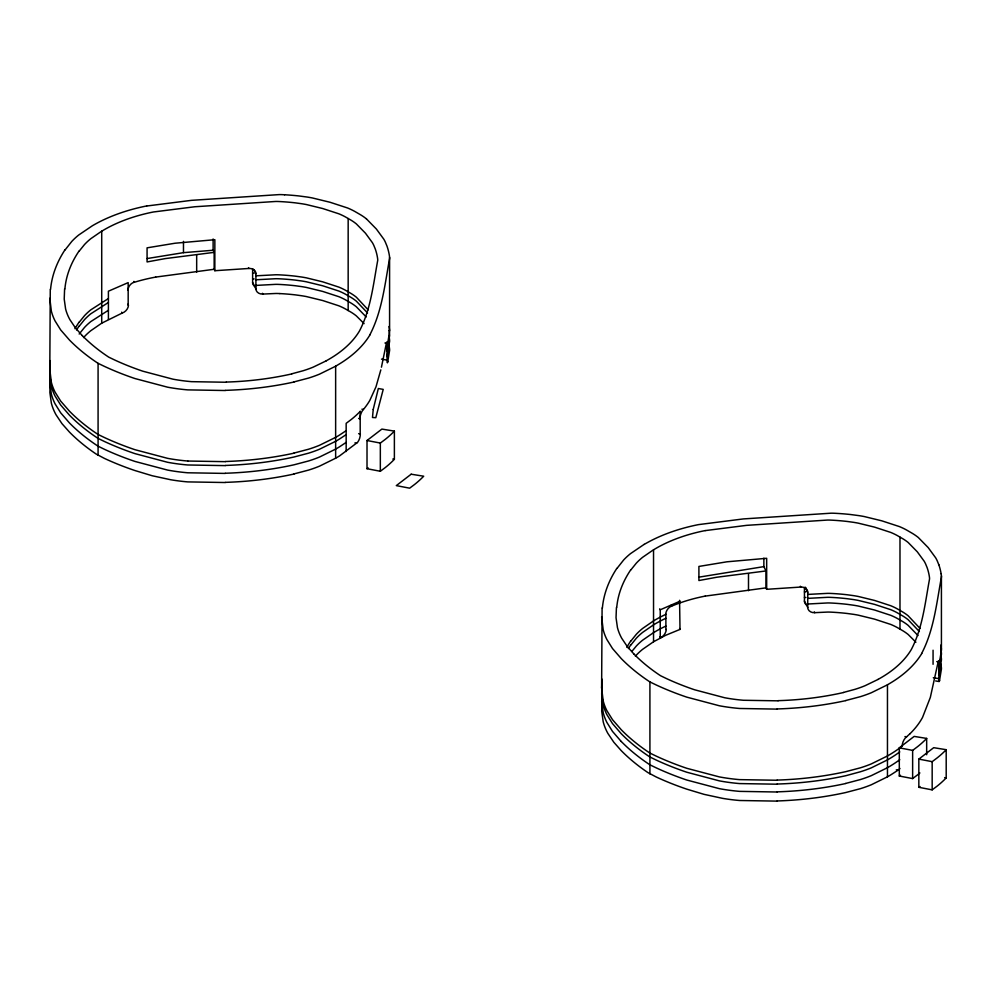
<?xml version="1.0" encoding="UTF-8"?>
<svg xmlns="http://www.w3.org/2000/svg" width="996" height="996" viewBox="0 0 996 996"><rect width="100%" height="100%" fill="white"/><g stroke="black" fill="none" stroke-linecap="round" stroke-linejoin="round"><path stroke-width="1.49" d="M187.771 461.036A125.957 72.72 0 0 1 167.577 458.334L134.995 449.706A250.158 144.432 0 0 1 104.443 437.543L98.081 434.48A242.078 139.764 0 0 1 69.421 411.124L60.681 401.089L55.066 392.088A125.409 72.409 0 0 1 51.356 382.29L49.8 369.416L50.273 289.45M49.8 369.416L50.273 360.602M777.154 780.254L739.592 779.631A125.957 72.72 0 0 1 719.398 776.917L686.817 768.302A250.158 144.432 0 0 1 656.264 756.138L649.915 753.076A242.078 139.764 0 0 1 621.243 729.719L612.515 719.685L606.888 710.683A125.409 72.409 0 0 1 603.19 700.873L601.621 688.012L602.094 608.046M601.621 688.012L602.094 679.185M50.273 364.548L49.862 375.567L51.356 386.236A125.409 72.409 0 0 0 55.066 396.035L60.681 405.036L69.384 415.083A242.078 139.764 0 0 0 98.106 438.427L104.431 441.489A250.158 144.432 0 0 0 134.995 453.641L167.565 462.281A125.957 72.72 0 0 0 187.771 464.983L225.333 465.618M50.273 372.342L49.862 383.36L51.356 394.03A125.409 72.409 0 0 0 55.066 403.828L60.681 412.83L69.384 422.877A242.078 139.764 0 0 0 98.106 446.22L104.431 449.296A250.158 144.432 0 0 0 134.995 461.447L167.565 470.075A125.957 72.72 0 0 0 187.771 472.789L225.333 473.411M50.273 381.456L49.862 392.474L51.356 403.143A125.957 72.72 0 0 0 56.05 414.809L62.001 423.674L69.384 432.003A243.248 140.436 0 0 0 96.226 454.089L104.431 458.409A250.158 144.432 0 0 0 134.995 470.56L152.214 475.752L170.789 479.761A125.409 72.409 0 0 0 187.771 481.902L225.333 482.525M64.603 288.927L64.217 299.099L65.599 308.947A116.308 67.143 0 0 0 69.932 319.716L75.435 327.908L82.245 335.59M602.094 683.132L601.684 694.162L603.19 704.819A125.409 72.409 0 0 0 606.888 714.63L612.515 723.631L621.205 733.678A242.078 139.764 0 0 0 649.927 757.01L656.264 760.085A250.158 144.432 0 0 0 686.817 772.236L719.398 780.876A125.957 72.72 0 0 0 739.592 783.578L777.154 784.201M602.094 690.938L601.684 701.956L603.19 712.626A125.409 72.409 0 0 0 606.888 722.424L612.515 731.425L621.205 741.472M602.094 700.051L601.684 711.069L603.19 721.739A125.957 72.72 0 0 0 607.871 733.405L613.835 742.269L621.205 750.598A243.248 140.436 0 0 0 648.047 772.672L656.264 777.005A250.158 144.432 0 0 0 686.817 789.156L704.035 794.347L722.61 798.356A125.409 72.409 0 0 0 739.592 800.498L777.154 801.12M616.424 607.51L616.038 617.694L617.433 627.542A116.308 67.143 0 0 0 621.753 638.312L627.256 646.504L634.066 654.185M387.606 362.606L389.61 350.405A36.466 21.053 0 0 0 389.548 348.899L389.324 347.268A157.891 91.159 0 0 0 388.938 345.214M939.415 681.252L941.432 669.001A36.466 21.053 0 0 0 941.382 667.482L941.145 665.863A157.891 91.159 0 0 0 940.759 663.809M387.083 347.006L389.61 331.705A36.466 21.053 0 0 0 389.548 330.186L389.324 328.555A155.687 89.889 0 0 0 388.938 326.514M387.083 350.953L389.61 335.652A36.466 21.053 0 0 0 389.548 334.133L389.324 332.502A155.687 89.889 0 0 0 388.938 330.46M387.083 356.593L389.61 341.292A36.466 21.053 0 0 0 389.548 339.773L389.324 338.142A157.891 91.159 0 0 0 388.938 336.1M387.818 361.722L387.083 360.129L381.493 359.12M938.917 665.589L941.432 650.301A36.466 21.053 0 0 0 941.382 648.782L941.145 647.151M938.917 669.536L941.432 654.248A36.466 21.053 0 0 0 941.382 652.729L941.145 651.098M938.917 675.176L941.432 659.887A36.466 21.053 0 0 0 941.382 658.368L941.145 656.738A157.891 91.159 0 0 0 940.759 654.696M939.639 680.305L938.942 680.131L939.066 681.276M386.573 342.25L381.443 367.2M938.394 660.846L930.326 697.437L922.545 717.406A135.195 78.062 0 0 1 909.858 733.865M380.821 369.877L375.99 386.809L369.84 400.367A136.651 78.896 0 0 1 363.44 409.443A6.972 2.751 -72.3 0 0 359.917 419.005M369.84 334.868C382.128 311.3 384.892 284.196 389.61 258.4A36.466 21.053 0 0 0 389.548 256.881L389.324 255.25A155.687 89.889 0 0 0 386.983 246.099L385.352 242.14A92.23 53.249 0 0 0 383.809 239.189L376.351 229.005L366.441 218.883M921.661 653.451C933.987 629.908 936.651 602.767 941.432 576.995A36.466 21.053 0 0 0 941.382 575.476L941.145 573.845M65.151 249.847L71.812 241.406A101.219 58.44 0 0 1 78.634 235.068L92.367 225.768A139.826 80.726 0 0 1 146.636 205.96M616.972 568.442L623.633 560.001A101.219 58.44 0 0 1 630.468 553.664L644.188 544.351M79.17 251.141L84.486 244.568A93.462 53.958 0 0 1 90.785 238.704L101.717 231.159L101.717 323.177L90.785 330.722A93.462 53.958 0 0 0 84.486 336.573L83.552 337.607M79.17 322.293L84.486 315.707A93.462 53.958 0 0 1 90.785 309.856L108.402 298.539M79.17 326.24L84.486 319.654A93.462 53.958 0 0 1 90.785 313.802L108.402 302.485M79.17 334.034L84.486 327.46A93.462 53.958 0 0 1 90.785 321.596L108.402 310.279M631.003 569.737L636.307 563.163A93.462 53.958 0 0 1 642.619 557.299L653.538 549.755L653.538 641.76L642.619 649.317A93.462 53.958 0 0 0 636.307 655.169L635.373 656.202M631.003 640.889L636.307 634.303A93.462 53.958 0 0 1 642.619 628.451L653.538 620.906A128.484 74.177 0 0 1 665.901 614.333M631.003 644.835L636.307 638.249A93.462 53.958 0 0 1 642.619 632.398L653.538 624.853A128.484 74.177 0 0 1 665.901 618.279M631.85 651.459L636.307 646.055A93.462 53.958 0 0 1 642.619 640.191L653.538 632.647A128.484 74.177 0 0 1 665.901 626.073M909.834 733.853L906.559 736.866A7.059 3.411 -67.1 0 0 902.164 746.141M293.932 473.934L308.536 470.1A101.219 58.44 0 0 0 319.529 466.153L335.64 458.222A134.809 77.837 0 0 0 339.648 455.844L356.58 443.12L354.962 442.859M367.014 440.506L380.335 443.071L385.178 439.435A137.498 79.381 0 0 0 394.379 431.106L381.879 429.089L367.014 440.506L367.014 468.705L380.335 471.27L385.178 467.634A137.498 79.381 0 0 0 394.379 459.305L394.379 431.106M919.893 772.958A137.498 79.381 0 0 1 917.453 774.95L912.635 778.586L899.301 776.021L899.301 747.822L912.635 750.386L917.465 746.751A137.498 79.381 0 0 0 926.678 738.422M918.835 759.101L932.169 761.666L936.999 758.031A137.498 79.381 0 0 0 946.212 749.702L933.7 747.685L918.835 759.101L918.835 787.301L932.169 789.865L936.999 786.23A137.498 79.381 0 0 0 946.212 777.888M346.16 430.67L339.648 434.978A134.809 77.837 0 0 1 335.64 437.369L319.517 445.287A101.219 58.44 0 0 1 308.536 449.233L293.932 453.08M346.16 434.617L339.648 438.925A134.809 77.837 0 0 1 335.64 441.315L319.517 449.233A101.219 58.44 0 0 1 308.536 453.18L293.932 457.027A227.113 131.123 0 0 1 225.32 465.443M346.16 442.411L339.648 446.731A134.809 77.837 0 0 1 335.64 449.109L319.517 457.04A101.219 58.44 0 0 1 308.536 460.974L293.932 464.821A227.113 131.123 0 0 1 225.32 473.249M899.948 768.476A7.134 3.884 -67.6 0 1 897.981 770.232L891.47 774.44A134.809 77.837 0 0 1 887.461 776.818L871.351 784.748A101.219 58.44 0 0 1 860.357 788.683L845.753 792.53A227.113 131.123 0 0 1 777.141 800.958M368.209 467.933L367.014 468.705M900.496 775.249L899.301 776.021M920.03 786.529L918.835 787.301M899.301 747.822L914.166 736.405L926.666 738.422L926.666 754.744M101.717 323.177L122.11 313.105A7.097 4.93 -46.7 0 0 128.472 305.075M653.538 641.76L665.739 635.261L680.007 629.41L679.571 600.314M326.29 360.813L313.217 367.126A93.462 53.958 0 0 1 303.07 370.761L291.679 373.836M878.111 679.409L865.038 685.721A93.462 53.958 0 0 1 854.904 689.357L843.512 692.432M659.676 637.029L660.236 637.988L660.236 609.801L680.007 601.211M293.932 381.929L308.536 378.082A101.219 58.44 0 0 0 319.529 374.147L335.64 366.217L335.64 458.222M845.753 700.524L860.357 696.677A101.219 58.44 0 0 0 871.351 692.73L887.461 684.812L887.461 776.818M845.753 783.416L860.357 779.569A101.219 58.44 0 0 0 871.351 775.623L887.461 767.704A143.387 82.78 0 0 0 899.762 759.699M146.673 206.023L191.493 200.345L279.117 194.606A36.466 21.053 0 0 1 281.744 194.631L284.557 194.768M705.23 530.607L746.614 525.353L827.514 520.061A33.665 19.434 0 0 1 829.942 520.086L832.544 520.211A143.76 83.004 0 0 1 847.185 521.456L853.522 522.327A85.17 49.165 0 0 1 858.241 523.149L874.538 527.121L890.71 532.412A60.233 34.773 0 0 1 897.309 535.562L902.7 538.674A60.233 34.773 0 0 1 908.165 542.484L917.304 551.821L924.201 561.234A85.17 49.165 0 0 1 925.62 563.96L927.114 567.608A143.76 83.004 0 0 1 929.28 576.062L929.492 577.568A33.665 19.434 0 0 1 929.542 578.962C925.135 602.767 922.682 627.829 911.29 649.566A128.447 74.152 0 0 1 878.074 679.384M705.23 596.106L765.974 587.864L766.671 589.308L800.759 587.055A6.96 5.652 -10.4 0 1 807.781 592.259M155.65 277.087L214.152 269.281L214.85 270.713L248.925 268.459A6.96 5.652 -10.4 0 1 255.947 273.663M147.072 258.562L183.476 252.66L213.119 250.245L214.152 252.362L214.152 269.281M214.85 270.713L214.85 239.7L175.097 243.223L147.072 247.842L147.072 261.936L165.162 258.611L214.152 252.362M698.893 577.157L763.87 566.624L765.974 570.957L765.974 587.864M766.671 589.308L766.671 558.295L726.918 561.806L698.906 566.438L698.906 580.531L716.983 577.207L765.974 570.957M253.358 269.318L252.623 269.368L252.623 282.428L255.91 288.902A6.96 5.652 -10.3 0 0 262.894 294.069L275.954 293.471A33.839 19.534 0 0 1 278.245 293.509L279.839 293.583M252.623 273.315L254.08 273.228M252.623 278.955L254.08 278.868M805.901 587.864L804.444 587.964L804.444 601.024L807.731 607.485A6.96 5.652 -10.3 0 0 814.716 612.665L827.776 612.067A33.839 19.534 0 0 1 830.066 612.104L831.672 612.179A142.49 82.27 0 0 1 847.185 613.474L853.522 614.333A85.17 49.165 0 0 1 858.241 615.155L874.538 619.139L890.71 624.417A60.233 34.773 0 0 1 897.309 627.567L902.7 630.68A60.233 34.773 0 0 1 908.165 634.489L915.909 642.221M804.444 591.91L805.901 591.823M805.901 597.451L804.444 597.55M255.91 275.83L275.693 274.772A33.665 19.434 0 0 1 278.121 274.796L280.723 274.921A143.76 83.004 0 0 1 295.364 276.166L301.701 277.037A85.17 49.165 0 0 1 306.407 277.859L322.716 281.843L338.889 287.122A60.233 34.773 0 0 1 345.488 290.272L350.878 293.384A60.233 34.773 0 0 1 356.331 297.194L368.209 309.856M255.91 279.776L275.693 278.718A33.665 19.434 0 0 1 278.121 278.743L280.723 278.868A143.76 83.004 0 0 1 295.364 280.113L301.701 280.984A85.17 49.165 0 0 1 306.407 281.806L322.716 285.79L338.889 291.069A60.233 34.773 0 0 1 345.488 294.218L350.878 297.331A60.233 34.773 0 0 1 356.331 301.141L367.536 312.956M255.91 285.416L275.693 284.358A33.665 19.434 0 0 1 278.121 284.383L280.723 284.507A143.76 83.004 0 0 1 295.364 285.752L301.701 286.624A85.17 49.165 0 0 1 306.407 287.446L322.716 291.43L338.889 296.708A60.233 34.773 0 0 1 345.488 299.858L350.878 302.971A60.233 34.773 0 0 1 356.331 306.78L366.179 316.94M807.731 594.425L827.514 593.367A33.665 19.434 0 0 1 829.942 593.392L832.544 593.516A143.76 83.004 0 0 1 847.185 594.761L853.522 595.633A85.17 49.165 0 0 1 858.241 596.455L874.538 600.426L890.71 605.717A60.233 34.773 0 0 1 897.309 608.867L902.7 611.98A60.233 34.773 0 0 1 908.165 615.789L920.03 628.439M807.731 598.372L827.514 597.314A33.665 19.434 0 0 1 829.942 597.339L832.544 597.463A143.76 83.004 0 0 1 847.185 598.708L853.522 599.58A85.17 49.165 0 0 1 858.241 600.401L874.538 604.373L890.71 609.664A60.233 34.773 0 0 1 897.309 612.814L902.7 615.926A60.233 34.773 0 0 1 908.165 619.736L919.358 631.551M807.731 604.012L827.514 602.954A33.665 19.434 0 0 1 829.942 602.978L832.544 603.103A143.76 83.004 0 0 1 847.185 604.348L853.522 605.219A85.17 49.165 0 0 1 858.241 606.041L874.538 610.013L890.71 615.304A60.233 34.773 0 0 1 897.309 618.454L902.7 621.566A60.233 34.773 0 0 1 908.165 625.376L918.001 635.535M226.241 382.252L191.556 381.667A116.308 67.143 0 0 1 172.906 379.165L142.826 371.197A230.997 133.364 0 0 1 114.615 359.967L108.751 357.153A223.527 129.044 0 0 1 82.27 335.577M225.333 390.519L187.771 389.884A125.957 72.72 0 0 1 167.577 387.183L134.995 378.555A250.158 144.432 0 0 1 104.443 366.391L98.081 363.341A242.078 139.764 0 0 1 69.421 339.985L60.681 329.937L55.066 320.936A125.409 72.409 0 0 1 51.356 311.138L49.8 298.277M225.333 461.658L187.771 461.036M778.063 700.835L743.377 700.263A116.308 67.143 0 0 1 724.727 697.76L694.648 689.792A230.997 133.364 0 0 1 666.436 678.562L660.572 675.736A223.527 129.044 0 0 1 634.103 654.173M777.154 709.115L739.592 708.48A125.957 72.72 0 0 1 719.398 705.778L686.817 697.15A250.158 144.432 0 0 1 656.264 684.987L649.915 681.924A242.078 139.764 0 0 1 621.243 658.568L612.515 648.533L606.888 639.532A125.409 72.409 0 0 1 603.19 629.733L601.621 616.86M777.154 792.007L739.592 791.372A125.957 72.72 0 0 1 719.398 788.67L686.817 780.042A250.158 144.432 0 0 1 656.264 767.879L649.915 764.816M361.909 409.194L363.428 409.443M358.622 418.445L360.191 418.694M358.622 433.671L360.191 433.92L360.191 411.36M392.81 459.044L394.379 459.293M944.631 777.639L946.2 777.888L946.2 749.702M384.942 342.998L386.336 343.234M936.763 661.593L938.157 661.83M933.314 677.716L938.917 678.662L938.942 680.081M935.655 680.94L939.216 681.563M904.978 736.567L906.559 736.866M896.313 769.808L897.981 770.12M101.766 231.184A128.447 74.152 0 0 1 153.384 211.986L194.793 206.757L275.693 201.466A33.665 19.434 0 0 1 278.121 201.491L280.723 201.615A143.76 83.004 0 0 1 295.364 202.86L301.701 203.732A85.17 49.165 0 0 1 306.407 204.554L322.716 208.538L338.889 213.816A60.233 34.773 0 0 1 345.488 216.966L350.878 220.079A60.233 34.773 0 0 1 356.331 223.888L365.482 233.226L372.367 242.638A85.17 49.165 0 0 1 373.799 245.365L375.293 249.025A143.76 83.004 0 0 1 377.447 257.466L377.671 258.972A33.665 19.434 0 0 1 377.721 260.367C373.338 284.184 370.836 309.233 359.469 330.983A128.447 74.152 0 0 1 326.252 360.789M279.839 293.583A142.49 82.27 0 0 1 295.364 294.878L301.701 295.75A85.17 49.165 0 0 1 306.407 296.571L322.716 300.543L338.889 305.822A60.233 34.773 0 0 1 345.488 308.984L350.878 312.084A60.233 34.773 0 0 1 356.331 315.894L364.088 323.625M671.167 605.207L671.69 606.116A125.235 72.297 0 0 1 705.218 596.094M659.676 608.83L660.236 609.801M805.104 587.092L807.731 592.259L807.731 607.485M814.305 611.893L814.716 612.702M800.348 586.246L800.759 587.055M253.93 269.791L255.91 273.676L255.91 288.902M262.483 293.297L262.894 294.106M248.514 267.65L248.925 268.459M679.571 628.513L680.007 629.41M133.937 281.382L134.36 282.266A125.508 72.459 0 0 1 155.662 277.1M127.737 289.052L128.173 289.948M127.737 304.278L128.173 305.174L128.173 282.627L108.402 291.206L108.402 319.392M121.661 312.184L122.11 313.105M938.805 564.695L937.186 560.736A92.23 53.249 0 0 0 935.642 557.785L928.185 547.588L918.275 537.479A65.238 37.661 0 0 0 912.348 533.358L906.522 529.984A65.238 37.661 0 0 0 899.376 526.573L881.858 520.846L864.204 516.538A92.23 53.249 0 0 0 859.1 515.654L850.547 514.521A157.891 91.159 0 0 0 836.379 513.363L833.565 513.226A36.466 21.053 0 0 0 830.938 513.201L743.315 518.928L698.495 524.618A139.826 80.726 0 0 0 644.238 544.389M938.755 660.821L938.917 678.724M386.934 342.226L387.083 360.066M387.245 362.681L387.12 361.585M941.419 575.974L941.419 649.28M933.065 650.214L933.065 664.307M932.169 761.666L932.169 789.865M912.635 750.386L912.635 778.586M899.986 537.13L899.986 629.136M763.87 558.158L763.87 566.624M748.494 573.783L748.494 590.703M665.888 614.32L665.888 629.547M649.915 681.924L649.915 773.942M389.585 257.379L389.585 330.684M380.335 443.071L380.335 471.27M348.164 218.535L348.164 310.54M346.16 451.524L346.16 423.337L350.99 419.702A137.498 79.381 0 0 0 360.203 411.373M213.119 238.965L213.119 250.245M196.673 255.2L196.673 272.107M183.476 241.381L183.476 252.66M98.081 363.341L98.081 455.346M360.315 433.808A7.034 3.262 -73 0 1 356.568 443.332M255.499 286.823A6.96 5.652 -10.3 0 1 252.573 282.441M293.994 474.034A227.113 131.123 0 0 1 225.32 482.363M76.58 329.962A208.251 120.23 0 0 1 79.008 326.202M293.994 453.168A227.113 131.123 0 0 1 225.32 461.497M74.974 328.717A208.251 120.23 0 0 1 79.008 322.256M50.559 289.463A227.113 131.123 0 0 1 64.989 249.809M291.753 373.923A208.251 120.23 0 0 1 226.229 382.066M293.994 382.016A227.113 131.123 0 0 1 225.32 390.357M369.939 334.88A139.826 80.726 0 0 1 335.59 366.192M64.902 288.927A208.251 120.23 0 0 1 79.008 251.104M284.557 194.768A157.891 91.159 0 0 1 298.725 195.926L307.266 197.059A92.23 53.249 0 0 1 312.383 197.955L330.037 202.263L347.554 207.977A65.238 37.661 0 0 1 354.7 211.389L360.527 214.763A65.238 37.661 0 0 1 366.441 218.883M128.073 289.985A7.009 5.279 -45.8 0 1 134.36 282.154M807.258 605.369A6.96 5.652 -10.3 0 1 804.407 601.024M940.759 649.056A155.687 89.889 0 0 1 941.133 651.098M940.759 645.109A155.687 89.889 0 0 1 941.133 647.151M666.274 629.385A7.221 4.582 -54.5 0 1 660.236 637.926M649.927 764.816A242.078 139.764 0 0 1 621.243 741.46M845.816 783.503A227.113 131.123 0 0 1 777.141 791.845M777.141 784.039A227.113 131.123 0 0 0 845.816 775.71L860.357 771.776A101.219 58.44 0 0 0 871.351 767.829L887.461 759.898A143.387 82.78 0 0 0 899.762 751.905M628.401 648.558A208.251 120.23 0 0 1 630.829 644.798M665.739 614.383A7.121 4.918 -54.3 0 1 671.69 606.066M902.426 745.904A143.387 82.78 0 0 1 887.473 755.964L871.351 763.882A101.219 58.44 0 0 1 860.357 767.829L845.753 771.663A227.113 131.123 0 0 1 777.141 780.092M626.808 647.313A208.251 120.23 0 0 1 630.829 640.839M602.381 608.046A227.113 131.123 0 0 1 616.81 568.405M843.575 692.519A208.251 120.23 0 0 1 778.05 700.661M845.816 700.611A227.113 131.123 0 0 1 777.141 708.953M921.773 653.476A139.826 80.726 0 0 1 887.424 684.787M653.588 549.78A128.447 74.152 0 0 1 705.205 530.582M616.736 607.523A208.251 120.23 0 0 1 630.829 569.7M938.817 564.695A155.687 89.889 0 0 1 941.133 573.845M373.214 409.481L372.492 417.486L375.803 417.698L383.223 389.386L378.331 388.515L373.214 409.481M411.174 474.208L396.308 485.612L409.642 488.177L414.473 484.554A137.498 79.381 0 0 0 423.686 476.213L411.174 474.208"/></g></svg>
